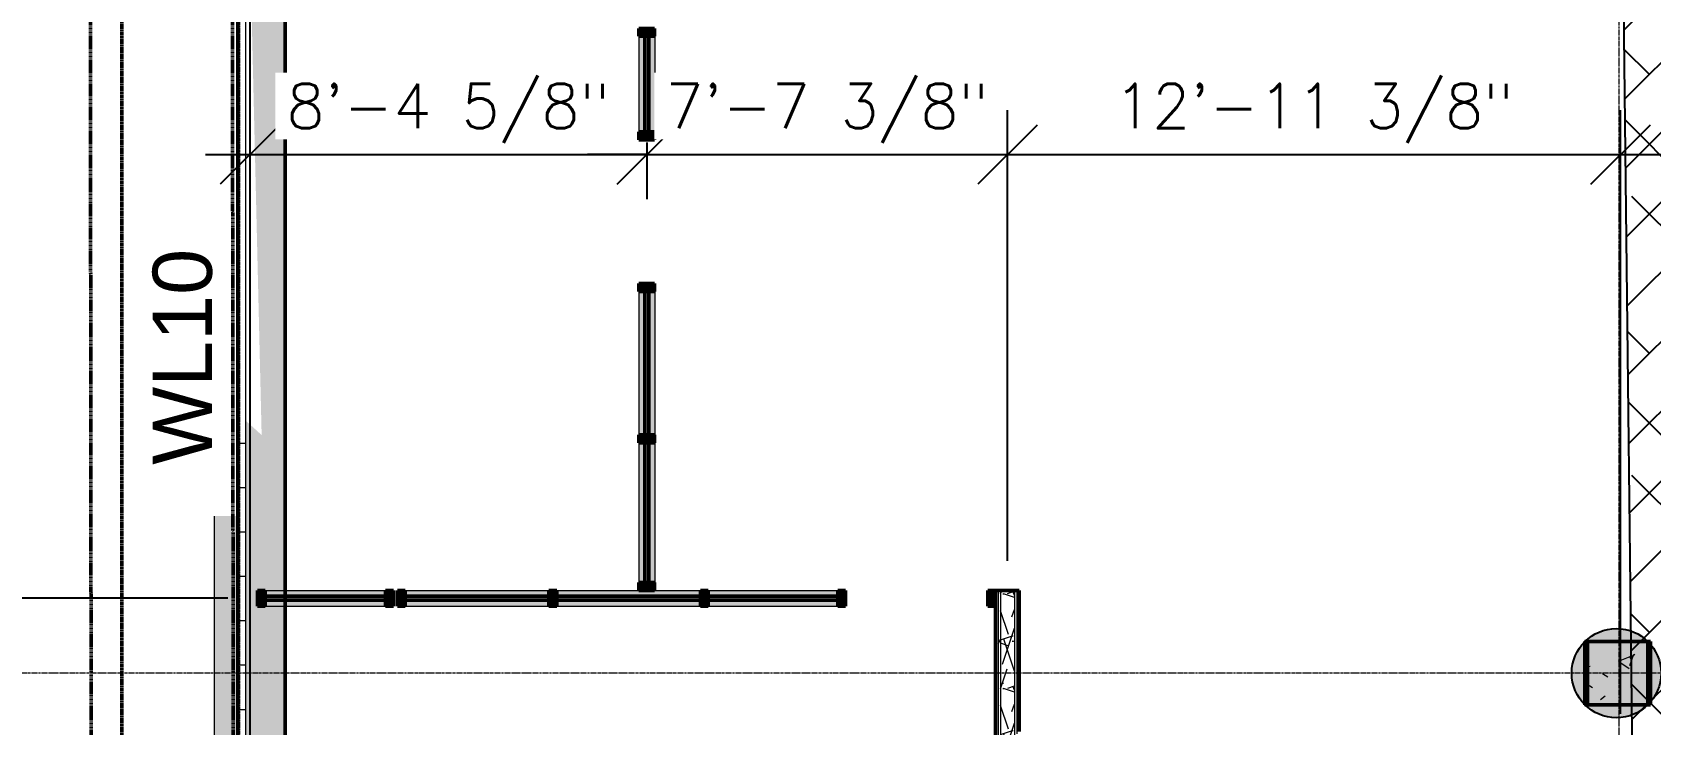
# Model space of a CAD drawing. Header units: inches. Extents: x -4294 to -464, y 9706 to 12475.
# Drawn here: x -3883.4 to -3473.3, y 11246.1 to 11421.6 of the extents above; entities that cross this region are included whole.
import ezdxf

# ---------------------------------------------------------------- set-up
doc = ezdxf.new("R2010")
doc.units = ezdxf.units.IN
doc.header["$MEASUREMENT"] = 0
for name, pattern in [('Aligning Line 1_8_', [0.25, 0.125, -0.125]), ('Dash 1_16_', [0.125, 0.0625, -0.0625]), ('Double Dash 3_8_', [1, 0.375, -0.125, 0.125, -0.125, 0.125, -0.125]), ('Grid Line 1_2_', [0.875, 0.5, -0.125, 0.125, -0.125])]:
    doc.linetypes.add(name, pattern=pattern)
for name, color, linetype, lineweight in [('0-3', 7, 'Continuous', 9), ('0-4', 147, 'Aligning Line 1_8_', 9), ('A-ANNO-DIMS', 211, 'Continuous', 9), ('A-GLAZ-CURT', 52, 'Continuous', 9), ('A-GLAZ-CURT-3', 52, 'Continuous', 50), ('A-GLAZ-CWMG', 51, 'Continuous', 9), ('A-GLAZ-CWMG-5', 51, 'Continuous', 50), ('A-WALL', 113, 'Continuous', 13), ('A-WALL-3', 10, 'Continuous', 13), ('A-WALL-PATT-2', 53, 'Continuous', 9), ('A-WALL-PATT-3', 8, 'Continuous', 9), ('A-WALL-PATT-5', 111, 'Continuous', 9), ('C-PROP-LINE-1', 250, 'Double Dash 3_8_', 50), ('C-PROP-LINE-2', 91, 'Dash 1_16_', 50), ('I-WALL-2', 2, 'Continuous', 50), ('S-COLS', 52, 'Continuous', 9), ('S-COLS-1', 250, 'Continuous', 50), ('S-FNDN-2', 9, 'Continuous', 13), ('S-FNDN-4', 250, 'Continuous', 50), ('S-FNDN-5', 10, 'Continuous', 13), ('S-GRID-1', 1, 'Grid Line 1_2_', 9)]:
    doc.layers.add(name, color=color, linetype=linetype, lineweight=lineweight)
doc.layers.add('LOAD_HATCH', color=8, linetype='Continuous')
doc.layers.add('loads', color=1, linetype='Continuous')
doc.styles.add('Arial', font='arial.ttf', dxfattribs={"height": 22.5})
doc.styles.add('Century Gothic', font='simplex.shx', dxfattribs={"height": 11.25})
doc.dimstyles.new('OD__1_8__Tol__', dxfattribs={"dimscale": 12, "dimtxt": 11.746893, "dimasz": 1.25, "dimexe": 0.9375, "dimexo": 0.625, "dimgap": 0.15625, "dimtad": 1, "dimdec": 3, "dimrnd": 0.125, "dimzin": 3, "dimdsep": 46, "dimlunit": 4, "dimtxsty": 'Century Gothic', "dimsah": 1, "dimcen": 0.09, "dimdle": 0.9375, "dimazin": 0, "dimtfac": 1, "dimtdec": 4, "dimtix": 1, "dimtmove": 0, "dimatfit": 3, "dimfxl": 1, "dimtvp": 1, "dimtfill": 1, "dimfrac": 2, "dimtolj": 1, "dimtzin": 0, "dimarcsym": 2})
pattern_1 = [(0, (3860.724, -12118.589), (38.4, 9.6), [1.584, -27.216, 1.584, -27.216, -153.6]), (0, (3860.724, -12118.589), (38.4, 9.6), [-57.6, 1.584, -56.016, 1.584, -27.216, -67.2]), (0, (3860.724, -12118.589), (38.4, 9.6), [-144, 1.584, -17.616, 1.584, -46.416]), (120, (3875.124, -12113.789), (-27.513844, 28.4553755), [1.584, -27.216, 1.584, -27.216, -153.6]), (120, (3875.124, -12113.789), (-27.513844, 28.4553755), [-57.6, 1.584, -56.016, 1.584, -27.216, -67.2]), (120, (3875.124, -12113.789), (-27.513844, 28.4553755), [-144, 1.584, -17.616, 1.584, -46.416]), (240, (3879.924, -12094.589), (-10.886156, -38.0553755), [1.584, -27.216, 1.584, -27.216, -153.6]), (240, (3879.924, -12094.589), (-10.886156, -38.0553755), [-57.6, 1.584, -56.016, 1.584, -27.216, -67.2]), (240, (3879.924, -12094.589), (-10.886156, -38.0553755), [-144, 1.584, -17.616, 1.584, -46.416])]

# ---------------------------------------------------------------- blocks, each defined once
blk = doc.blocks.new('Family - ___-1870007-FLOOR PLAN - BASEMENT')
at = {"layer": 'C-PROP-LINE-2'}
blk.add_line((-3860.72, 9980.19), (-3860.72, 11433.39), dxfattribs=at)
blk = doc.blocks.new('Family - ___-1870574-FLOOR PLAN - BASEMENT')
at = {"layer": 'C-PROP-LINE-2'}
blk.add_line((-3831.16, 10010.09), (-3831.16, 12088.59), dxfattribs=at)
blk = doc.blocks.new('DIMBLOCK13-FLOOR PLAN - BASEMENT')
at = {"layer": 'A-ANNO-DIMS', "color": 0, "lineweight": -2}
for p, q in [((-3826.82, 12089.19), (-4049.61, 12089.19)), ((-4038.36, 12074.19), (-4038.36, 9904.19)), ((-3826.82, 9889.19), (-4049.61, 9889.19))]:
    blk.add_line(p, q, dxfattribs=at)
at = {"layer": 'A-ANNO-DIMS', "color": 0}
for points in [[(-4035.86, 12074.19), (-4040.86, 12074.19), (-4038.36, 12089.19)], [(-4040.86, 9904.19), (-4035.86, 9904.19), (-4038.36, 9889.19)]]:
    blk.add_solid(points, dxfattribs=at)
at = {"layer": 'Defpoints', "color": 0}
for p in [(-3819.32, 12089.19), (-4038.36, 9889.19), (-3819.32, 9889.19)]:
    blk.add_point(p, dxfattribs=at)
at = {"layer": 'A-ANNO-DIMS', "color": 0, "insert": (-4048.8, 10989.19), "char_height": 11.25, "attachment_point": 5, "rotation": 90, "style": 'Century Gothic', "bg_fill": 3, "box_fill_scale": 1.25, "bg_fill_color": 257, "bg_fill_transparency": 0}
blk.add_mtext('\\A1;183\'-4" [55880.00]', dxfattribs=at)
blk = doc.blocks.new('Concrete-Rectangular-Column - ONE-V8-FLOOR PLAN - BASEMENT')
at = {"layer": 'S-COLS'}
h = blk.add_hatch(dxfattribs=at)
h.set_pattern_fill('FP_11', color=256, style=0, pattern_type=2)
h.set_pattern_definition([(50, (3481.324, -11187.19), (34.4287, -3.01202), [3.6, -39.6]), (355, (3481.324, -11187.19), (-6.6596, 36.10481), [2.88, -31.68]), (100.451, (3484.193, -11187.44), (27.76876, 33.0931), [3.06, -33.655]), (46.184, (3481.324, -11177.59), (51.22752, -7.94535), [5.4, -59.4]), (96.636, (3485.593, -11178.25), (44.86319, 46.7577), [4.589, -50.482]), (351.184, (3481.324, -11177.59), (44.86417, 46.75745), [4.32, -47.52]), (21, (3486.124, -11179.99), (28.65176, -19.325734), [3.6, -39.6]), (326, (3486.124, -11179.99), (11.67934, 34.80662), [2.88, -31.68]), (71.451, (3488.51, -11181.6), (40.33096, 15.48132), [3.06, -33.655]), (37.5, (3481.324, -11187.189), (0.583112, 15.978979), [1.584, -29.712, 1.584, -30.576, -31.8]), (37.5, (3481.324, -11187.189), (0.583112, 15.978979), [-63.456, 1.584, -30.216]), (7.5, (3481.324, -11187.189), (12.62689, 18.932107), [1.584, -16.752, 1.584, -28.992, -12.12]), (7.5, (3481.324, -11187.189), (12.62689, 18.932107), [-48.912, 1.584, -10.536]), (327.5, (3470.62, -11187.189), (25.622992, -1.082799), [1.584, -10.416, 1.584, -35.856, -49.68]), (327.5, (3470.62, -11187.189), (25.622992, -1.082799), [-49.44, 1.584, -48.096]), (317.5, (3465.82, -11187.19), (27.99243, 4.80496), [1.584, -14.016, 1.584, -23.28, -35.28]), (317.5, (3465.82, -11187.19), (27.99243, 4.80496), [-40.464, 1.584, -33.696])])
h.paths.add_polyline_path([(6.5, -8), (8, -8), (8, 8), (-8, 8), (-8, -8), (-6.5, -8)], flags=0)
at = {"layer": 'S-COLS-1'}
for p, q in [((8, 8), (-8, 8)), ((-8, 8), (-8, -8)), ((8, -8), (8, 8)), ((-8, -8), (8, -8))]:
    blk.add_line(p, q, dxfattribs=at)
blk = doc.blocks.new('Family - ___-1878357-FLOOR PLAN - BASEMENT')
at = {"layer": 'C-PROP-LINE-1'}
blk.add_line((-3869.45, 12124.69), (-3867.12, 9890.98), dxfattribs=at)
blk = doc.blocks.new('Family - ___-1878392-FLOOR PLAN - BASEMENT')
at = {"layer": 'C-PROP-LINE-1'}
blk.add_line((-3833.41, 12088.69), (-3830.99, 9768.08), dxfattribs=at)
blk = doc.blocks.new('Rectangular Mullion - 2_ x 4_ rectangular-2030642-FLOOR PLAN - 1ST FLOOR')
at = {"layer": 'A-GLAZ-CWMG'}
blk.add_hatch(color=256, dxfattribs=at).paths.add_polyline_path([(0, -2), (-2, -2), (-2, 2), (0, 2), (0, -0.5)], flags=0)
at = {"layer": 'A-GLAZ-CWMG-5'}
for p, q in [((-2, 2), (0, 2)), ((-2, -2), (-2, 2)), ((0, 2), (0, -2)), ((0, -2), (-2, -2))]:
    blk.add_line(p, q, dxfattribs=at)
blk = doc.blocks.new('Rectangular Mullion - 2_ x 4_ rectangular-2030643-FLOOR PLAN - 1ST FLOOR')
at = {"layer": 'A-GLAZ-CWMG'}
blk.add_hatch(color=256, dxfattribs=at).paths.add_polyline_path([(0, -2), (0, 2), (-2, 2), (-2, -2)], flags=0)
at = {"layer": 'A-GLAZ-CWMG-5'}
for p, q in [((0, 2), (-2, 2)), ((-2, 2), (-2, -2)), ((0, -2), (0, 2)), ((-2, -2), (0, -2))]:
    blk.add_line(p, q, dxfattribs=at)
blk = doc.blocks.new('System Panel - Glazed-2030644-FLOOR PLAN - 1ST FLOOR')
at = {"layer": 'A-GLAZ-CURT'}
blk.add_hatch(color=256, dxfattribs=at).paths.add_polyline_path([(16.4, 0.5), (-16.4, 0.5), (-16.4, -0.5), (16.4, -0.5)], flags=0)
at = {"layer": 'A-GLAZ-CURT-3'}
for p, q in [((16.4, 0.5), (-16.4, 0.5)), ((-16.4, 0.5), (-16.4, -0.5)), ((16.4, -0.5), (16.4, 0.5)), ((-16.4, -0.5), (16.4, -0.5))]:
    blk.add_line(p, q, dxfattribs=at)
blk = doc.blocks.new('System Panel - Glazed-2030645-FLOOR PLAN - 1ST FLOOR')
at = {"layer": 'A-GLAZ-CURT'}
blk.add_hatch(color=256, dxfattribs=at).paths.add_polyline_path([(18.2, 0.5), (-18.2, 0.5), (-18.2, -0.5), (18.2, -0.5)], flags=0)
at = {"layer": 'A-GLAZ-CURT-3'}
for p, q in [((18.2, 0.5), (-18.2, 0.5)), ((-18.2, 0.5), (-18.2, -0.5)), ((18.2, -0.5), (18.2, 0.5)), ((-18.2, -0.5), (18.2, -0.5))]:
    blk.add_line(p, q, dxfattribs=at)
blk = doc.blocks.new('Rectangular Mullion - 2_ x 4_ rectangular-1900241-FLOOR PLAN - 1ST FLOOR')
at = {"layer": 'A-GLAZ-CWMG'}
h = blk.add_hatch(color=256, dxfattribs=at)
h.paths.add_polyline_path([(-3712.12, 11276.16), (-3679.32, 11276.16), (-3679.32, 11277.66), (-3712.12, 11277.66)], flags=0)
h.paths.add_polyline_path([(-3698.07, 11278.66), (-3679.32, 11278.66), (-3679.32, 11280.16), (-3712.12, 11280.16), (-3712.12, 11278.66)], flags=0)
for p, q in [((-3712.12, 11280.16), (-3679.32, 11280.16)), ((-3712.12, 11276.16), (-3679.32, 11276.16))]:
    blk.add_line(p, q, dxfattribs=at)
blk = doc.blocks.new('Rectangular Mullion - 2_ x 4_ rectangular-1890807-FLOOR PLAN - 1ST FLOOR')
at = {"layer": 'A-GLAZ-CWMG'}
h = blk.add_hatch(color=256, dxfattribs=at)
h.paths.add_polyline_path([(-3750.52, 11276.16), (-3714.12, 11276.16), (-3714.12, 11277.66), (-3750.52, 11277.66)], flags=0)
h.paths.add_polyline_path([(-3714.12, 11278.66), (-3714.12, 11280.16), (-3750.52, 11280.16), (-3750.52, 11278.66), (-3725.42, 11278.66)], flags=0)
for p, q in [((-3750.52, 11280.16), (-3729.72, 11280.16)), ((-3725.72, 11280.16), (-3714.12, 11280.16)), ((-3750.52, 11276.16), (-3714.12, 11276.16))]:
    blk.add_line(p, q, dxfattribs=at)
blk = doc.blocks.new('Rectangular Mullion - 2_ x 4_ rectangular-V382-FLOOR PLAN - 1ST FLOOR')
at = {"layer": 'A-GLAZ-CWMG'}
h = blk.add_hatch(color=256, dxfattribs=at)
h.paths.add_polyline_path([(-3788.92, 11276.16), (-3752.52, 11276.16), (-3752.52, 11277.66), (-3788.92, 11277.66)], flags=0)
h.paths.add_polyline_path([(-3780.55, 11278.66), (-3752.52, 11278.66), (-3752.52, 11280.16), (-3788.92, 11280.16), (-3788.92, 11278.66)], flags=0)
for p, q in [((-3788.92, 11280.16), (-3752.52, 11280.16)), ((-3788.92, 11276.16), (-3752.52, 11276.16))]:
    blk.add_line(p, q, dxfattribs=at)
blk = doc.blocks.new('Rectangular Mullion - 2_ x 4_ rectangular-2030640-FLOOR PLAN - 1ST FLOOR')
at = {"layer": 'A-GLAZ-CWMG'}
blk.add_hatch(color=256, dxfattribs=at).paths.add_polyline_path([(1, -2), (-1, -2), (-1, 2), (1, 2), (1, -0.5)], flags=0)
at = {"layer": 'A-GLAZ-CWMG-5'}
for p, q in [((-1, 2), (1, 2)), ((-1, -2), (-1, 2)), ((1, 2), (1, -2)), ((1, -2), (-1, -2))]:
    blk.add_line(p, q, dxfattribs=at)
blk = doc.blocks.new('System Panel - Glazed-2030647-FLOOR PLAN - 1ST FLOOR')
at = {"layer": 'A-GLAZ-CURT'}
blk.add_hatch(color=256, dxfattribs=at).paths.add_polyline_path([(-15.25, 0.5), (-15.25, -0.5), (15.25, -0.5), (15.25, 0.5), (-4.54, 0.5)], flags=0)
at = {"layer": 'A-GLAZ-CURT-3'}
for p, q in [((15.25, 0.5), (-15.25, 0.5)), ((-15.25, 0.5), (-15.25, -0.5)), ((15.25, -0.5), (15.25, 0.5)), ((-15.25, -0.5), (15.25, -0.5))]:
    blk.add_line(p, q, dxfattribs=at)
blk = doc.blocks.new('System Panel - Glazed-2030649-FLOOR PLAN - 1ST FLOOR')
at = {"layer": 'A-GLAZ-CURT'}
blk.add_hatch(color=256, dxfattribs=at).paths.add_polyline_path([(-17.7, -0.5), (17.7, -0.5), (17.7, 0.5), (-17.7, 0.5)], flags=0)
at = {"layer": 'A-GLAZ-CURT-3'}
for p, q in [((17.7, 0.5), (-17.7, 0.5)), ((-17.7, 0.5), (-17.7, -0.5)), ((17.7, -0.5), (17.7, 0.5)), ((-17.7, -0.5), (17.7, -0.5))]:
    blk.add_line(p, q, dxfattribs=at)
blk = doc.blocks.new('Rectangular Mullion - 2_ x 4_ rectangular-1890816-FLOOR PLAN - 1ST FLOOR')
at = {"layer": 'A-GLAZ-CWMG'}
h = blk.add_hatch(color=256, dxfattribs=at)
h.paths.add_polyline_path([(-3729.72, 11282.16), (-3728.22, 11282.16), (-3728.22, 11317.56), (-3729.72, 11317.56), (-3729.72, 11283.89)], flags=0)
h.paths.add_polyline_path([(-3725.72, 11282.16), (-3725.72, 11317.56), (-3727.22, 11317.56), (-3727.22, 11282.16)], flags=0)
for p, q in [((-3729.72, 11317.56), (-3729.72, 11282.16)), ((-3725.72, 11317.56), (-3725.72, 11282.16))]:
    blk.add_line(p, q, dxfattribs=at)
blk = doc.blocks.new('Rectangular Mullion - 2_ x 4_ rectangular-2030650-FLOOR PLAN - 1ST FLOOR')
at = {"layer": 'A-GLAZ-CWMG'}
blk.add_hatch(color=256, dxfattribs=at).paths.add_polyline_path([(0, -0.5), (0, 2), (-2, 2), (-2, -2), (0, -2)], flags=0)
at = {"layer": 'A-GLAZ-CWMG-5'}
for p, q in [((0, 2), (-2, 2)), ((-2, 2), (-2, -2)), ((0, -2), (0, 2)), ((-2, -2), (0, -2))]:
    blk.add_line(p, q, dxfattribs=at)
blk = doc.blocks.new('System Panel - Glazed-2088886-FLOOR PLAN - 1ST FLOOR')
at = {"layer": 'A-GLAZ-CURT'}
blk.add_hatch(color=256, dxfattribs=at).paths.add_polyline_path([(-12.13, -0.5), (12.13, -0.5), (12.13, 0.5), (-12.13, 0.5)], flags=0)
at = {"layer": 'A-GLAZ-CURT-3'}
for p, q in [((12.13, 0.5), (-12.13, 0.5)), ((-12.13, 0.5), (-12.13, -0.5)), ((12.13, -0.5), (12.13, 0.5)), ((-12.13, -0.5), (12.13, -0.5))]:
    blk.add_line(p, q, dxfattribs=at)
blk = doc.blocks.new('Rectangular Mullion - 2_ x 4_ rectangular-1900084-FLOOR PLAN - 1ST FLOOR')
at = {"layer": 'A-GLAZ-CWMG'}
h = blk.add_hatch(color=256, dxfattribs=at)
h.paths.add_polyline_path([(-3822.82, 11276.16), (-3793.92, 11276.16), (-3793.92, 11277.66), (-3824.41, 11277.66), (-3824.41, 11276.16), (-3823.32, 11276.16)], flags=0)
h.paths.add_polyline_path([(-3805.5, 11278.66), (-3793.92, 11278.66), (-3793.92, 11280.16), (-3824.41, 11280.16), (-3824.41, 11278.66), (-3822.82, 11278.66)], flags=0)
for p, q in [((-3824.41, 11280.16), (-3793.92, 11280.16)), ((-3824.41, 11276.16), (-3793.92, 11276.16))]:
    blk.add_line(p, q, dxfattribs=at)
blk = doc.blocks.new('System Panel - Glazed-2030653-FLOOR PLAN - 1ST FLOOR')
at = {"layer": 'A-GLAZ-CURT'}
blk.add_hatch(color=256, dxfattribs=at).paths.add_polyline_path([(-18.2, 0.5), (-18.2, -0.5), (18.2, -0.5), (18.2, 0.5), (-6.86, 0.5)], flags=0)
at = {"layer": 'A-GLAZ-CURT-3'}
for p, q in [((18.2, 0.5), (-18.2, 0.5)), ((-18.2, 0.5), (-18.2, -0.5)), ((18.2, -0.5), (18.2, 0.5)), ((-18.2, -0.5), (18.2, -0.5))]:
    blk.add_line(p, q, dxfattribs=at)
blk = doc.blocks.new('Rectangular Mullion - 2_ x 4_ rectangular-2088885-FLOOR PLAN - 1ST FLOOR')
at = {"layer": 'A-GLAZ-CWMG'}
h = blk.add_hatch(color=256, dxfattribs=at)
h.paths.add_polyline_path([(-3729.72, 11396.36), (-3728.22, 11396.36), (-3728.22, 11420.61), (-3729.72, 11420.61), (-3729.72, 11407.75)], flags=0)
h.paths.add_polyline_path([(-3725.72, 11396.36), (-3725.72, 11420.61), (-3727.22, 11420.61), (-3727.22, 11396.36)], flags=0)
for p, q in [((-3729.72, 11420.61), (-3729.72, 11396.36)), ((-3725.72, 11420.61), (-3725.72, 11396.36))]:
    blk.add_line(p, q, dxfattribs=at)
blk = doc.blocks.new('Rectangular Mullion - 2_ x 4_ rectangular-2030648-FLOOR PLAN - 1ST FLOOR')
at = {"layer": 'A-GLAZ-CWMG'}
blk.add_hatch(color=256, dxfattribs=at).paths.add_polyline_path([(-1, -2), (-1, 2), (1, 2), (1, -2)], flags=0)
at = {"layer": 'A-GLAZ-CWMG-5'}
for p, q in [((-1, 2), (1, 2)), ((-1, -2), (-1, 2)), ((1, 2), (1, -2)), ((1, -2), (-1, -2))]:
    blk.add_line(p, q, dxfattribs=at)
blk = doc.blocks.new('Rectangular Mullion - 2_ x 4_ rectangular-1978850-FLOOR PLAN - 1ST FLOOR')
at = {"layer": 'A-GLAZ-CWMG'}
h = blk.add_hatch(color=256, dxfattribs=at)
h.paths.add_polyline_path([(-3229.26, 11469.79), (-3217.92, 11469.79), (-3217.92, 11471.29), (-3254.32, 11471.29), (-3254.32, 11469.79)], flags=0)
h.paths.add_polyline_path([(-3229.26, 11472.29), (-3217.92, 11472.29), (-3217.92, 11473.79), (-3254.32, 11473.79), (-3254.32, 11472.29)], flags=0)
for p, q in [((-3254.32, 11473.79), (-3217.92, 11473.79)), ((-3254.32, 11469.79), (-3217.92, 11469.79))]:
    blk.add_line(p, q, dxfattribs=at)
blk = doc.blocks.new('Family - ___-1870007-FLOOR PLAN - 1ST FLOOR')
at = {"layer": 'C-PROP-LINE-2'}
blk.add_line((-3860.72, 9980.19), (-3860.72, 11433.39), dxfattribs=at)
blk = doc.blocks.new('Family - ___-1870574-FLOOR PLAN - 1ST FLOOR')
at = {"layer": 'C-PROP-LINE-2'}
blk.add_line((-3831.16, 10010.09), (-3831.16, 12088.59), dxfattribs=at)
blk = doc.blocks.new('_Oblique')
at = {"color": 0, "linetype": 'ByBlock', "lineweight": -2}
blk.add_line((-0.5, -0.5), (0.5, 0.5), dxfattribs=at)
blk = doc.blocks.new('*D237')
at = {"layer": 'A-ANNO-DIMS', "color": 0, "lineweight": -2}
for p, q in [((-3828.32, 11545.4), (-3828.32, 10269.06)), ((-3338.72, 10283.41), (-3338.72, 10269.06)), ((-3839.57, 10280.31), (-3327.47, 10280.31))]:
    blk.add_line(p, q, dxfattribs=at)
at = {"layer": 'Defpoints', "color": 0}
for p in [(-3828.32, 11552.9), (-3338.72, 10290.91), (-3338.72, 10280.31)]:
    blk.add_point(p, dxfattribs=at)
at = {"layer": 'A-ANNO-DIMS', "color": 0, "lineweight": -2, "xscale": 15, "yscale": 15, "zscale": 15, "rotation": 180}
blk.add_blockref('_Oblique', (-3828.32, 10280.31), dxfattribs=at)
at = {"layer": 'A-ANNO-DIMS', "color": 0, "lineweight": -2, "xscale": 15, "yscale": 15, "zscale": 15}
blk.add_blockref('_Oblique', (-3338.72, 10280.31), dxfattribs=at)
at = {"layer": 'A-ANNO-DIMS', "color": 0, "insert": (-3583.52, 10290.75), "char_height": 11.25, "attachment_point": 5, "style": 'Century Gothic', "bg_fill": 3, "box_fill_scale": 1.25, "bg_fill_color": 257, "bg_fill_transparency": 0}
blk.add_mtext('\\A1;40\'-9 5/8"', dxfattribs=at)
blk = doc.blocks.new('*D247')
at = {"layer": 'A-ANNO-DIMS', "color": 0, "lineweight": -2}
for p, q in [((-4038.48, 11114.94), (-4038.48, 11289.41)), ((-3833.91, 11278.16), (-4049.73, 11278.16)), ((-3830.22, 11126.19), (-4049.73, 11126.19))]:
    blk.add_line(p, q, dxfattribs=at)
at = {"layer": 'Defpoints', "color": 0}
for p in [(-4038.48, 11278.16), (-3826.41, 11278.16), (-3822.72, 11126.19)]:
    blk.add_point(p, dxfattribs=at)
at = {"layer": 'A-ANNO-DIMS', "color": 0, "lineweight": -2, "xscale": 15, "yscale": 15, "zscale": 15}
for p, rotation in [((-4038.48, 11278.16), 89.99999999999984), ((-4038.48, 11126.19), 269.9999999999998)]:
    blk.add_blockref('_Oblique', p, dxfattribs=dict(at, rotation=rotation))
at = {"layer": 'A-ANNO-DIMS', "color": 0, "insert": (-4047.06, 11202.18), "char_height": 11.25, "attachment_point": 5, "rotation": 90, "style": 'Century Gothic', "bg_fill": 3, "box_fill_scale": 1.25, "bg_fill_color": 257, "bg_fill_transparency": 0}
blk.add_mtext('\\A1;12\'-8"', dxfattribs=at)
blk = doc.blocks.new('*D248')
at = {"layer": 'A-ANNO-DIMS', "color": 0, "lineweight": -2}
for p, q in [((-4038.48, 11266.91), (-4038.48, 11438.24)), ((-3830.32, 11426.99), (-4049.73, 11426.99)), ((-3833.91, 11278.16), (-4049.73, 11278.16))]:
    blk.add_line(p, q, dxfattribs=at)
at = {"layer": 'Defpoints', "color": 0}
for p in [(-4038.48, 11426.99), (-3822.82, 11426.99), (-3826.41, 11278.16)]:
    blk.add_point(p, dxfattribs=at)
at = {"layer": 'A-ANNO-DIMS', "color": 0, "lineweight": -2, "xscale": 15, "yscale": 15, "zscale": 15}
for p, rotation in [((-4038.48, 11426.99), 90), ((-4038.48, 11278.16), 270)]:
    blk.add_blockref('_Oblique', p, dxfattribs=dict(at, rotation=rotation))
at = {"layer": 'A-ANNO-DIMS', "color": 0, "insert": (-4048.93, 11352.58), "char_height": 11.25, "attachment_point": 5, "rotation": 90, "style": 'Century Gothic', "bg_fill": 3, "box_fill_scale": 1.25, "bg_fill_color": 257, "bg_fill_transparency": 0}
blk.add_mtext('\\A1;12\'-4 7/8"', dxfattribs=at)
blk = doc.blocks.new('*D249')
at = {"layer": 'A-ANNO-DIMS', "color": 0, "lineweight": -2}
for p, q in [((-4038.48, 11415.74), (-4038.48, 11558.24)), ((-3826.82, 11546.99), (-4049.73, 11546.99)), ((-3830.32, 11426.99), (-4049.73, 11426.99))]:
    blk.add_line(p, q, dxfattribs=at)
at = {"layer": 'Defpoints', "color": 0}
for p in [(-4038.48, 11546.99), (-3819.32, 11546.99), (-3822.82, 11426.99)]:
    blk.add_point(p, dxfattribs=at)
at = {"layer": 'A-ANNO-DIMS', "color": 0, "lineweight": -2, "xscale": 15, "yscale": 15, "zscale": 15}
for p, rotation in [((-4038.48, 11546.99), 90), ((-4038.48, 11426.99), 270)]:
    blk.add_blockref('_Oblique', p, dxfattribs=dict(at, rotation=rotation))
at = {"layer": 'A-ANNO-DIMS', "color": 0, "insert": (-4047.06, 11486.99), "char_height": 11.25, "attachment_point": 5, "rotation": 90, "style": 'Century Gothic', "bg_fill": 3, "box_fill_scale": 1.25, "bg_fill_color": 257, "bg_fill_transparency": 0}
blk.add_mtext('\\A1;10\'-0"', dxfattribs=at)
blk = doc.blocks.new('*D257')
at = {"layer": 'A-ANNO-DIMS', "color": 0, "lineweight": -2}
for p, q in [((-3828.32, 11393.73), (-3828.32, 11379.37)), ((-3727.72, 11393.73), (-3727.72, 11379.37)), ((-3839.57, 11390.62), (-3716.47, 11390.62))]:
    blk.add_line(p, q, dxfattribs=at)
at = {"layer": 'Defpoints', "color": 0}
for p in [(-3828.32, 11401.23), (-3727.72, 11401.23), (-3727.72, 11390.62)]:
    blk.add_point(p, dxfattribs=at)
at = {"layer": 'A-ANNO-DIMS', "color": 0, "lineweight": -2, "xscale": 15, "yscale": 15, "zscale": 15, "rotation": 180}
blk.add_blockref('_Oblique', (-3828.32, 11390.62), dxfattribs=at)
at = {"layer": 'A-ANNO-DIMS', "color": 0, "lineweight": -2, "xscale": 15, "yscale": 15, "zscale": 15}
blk.add_blockref('_Oblique', (-3727.72, 11390.62), dxfattribs=at)
at = {"layer": 'A-ANNO-DIMS', "color": 0, "insert": (-3778.02, 11401.07), "char_height": 11.25, "attachment_point": 5, "style": 'Century Gothic', "bg_fill": 3, "box_fill_scale": 1.25, "bg_fill_color": 257, "bg_fill_transparency": 0}
blk.add_mtext('\\A1;8\'-4 5/8"', dxfattribs=at)
blk = doc.blocks.new('*D258')
at = {"layer": 'A-ANNO-DIMS', "color": 0, "lineweight": -2}
for p, q in [((-3636.32, 11287.66), (-3636.32, 11401.87)), ((-3727.72, 11393.73), (-3727.72, 11379.37)), ((-3727.72, 11390.62), (-3742.72, 11390.62)), ((-3727.72, 11390.62), (-3636.32, 11390.62)), ((-3636.32, 11390.62), (-3621.32, 11390.62))]:
    blk.add_line(p, q, dxfattribs=at)
at = {"layer": 'Defpoints', "color": 0}
for p in [(-3636.32, 11390.62), (-3636.32, 11280.16)]:
    blk.add_point(p, dxfattribs=at)
at = {"layer": 'A-ANNO-DIMS', "color": 0, "lineweight": -2, "xscale": 15, "yscale": 15, "zscale": 15}
blk.add_blockref('_Oblique', (-3727.72, 11390.62), dxfattribs=at)
at = {"layer": 'A-ANNO-DIMS', "color": 0, "lineweight": -2, "xscale": 15, "yscale": 15, "zscale": 15, "rotation": 180}
blk.add_blockref('_Oblique', (-3636.32, 11390.62), dxfattribs=at)
at = {"layer": 'A-ANNO-DIMS', "color": 0, "insert": (-3682.02, 11401.07), "char_height": 11.25, "attachment_point": 5, "style": 'Century Gothic', "bg_fill": 3, "box_fill_scale": 1.25, "bg_fill_color": 257, "bg_fill_transparency": 0}
blk.add_mtext('\\A1;7\'-7 3/8"', dxfattribs=at)
at = {"layer": 'Defpoints', "color": 0}
blk.add_point((-3727.72, 11401.23), dxfattribs=at)
blk = doc.blocks.new('*D259')
at = {"layer": 'A-ANNO-DIMS', "color": 0, "lineweight": -2}
for p, q in [((-3636.32, 11287.66), (-3636.32, 11401.87)), ((-3480.97, 11248.89), (-3480.97, 11401.87)), ((-3647.57, 11390.62), (-3469.72, 11390.62))]:
    blk.add_line(p, q, dxfattribs=at)
at = {"layer": 'Defpoints', "color": 0}
for p in [(-3480.97, 11390.62), (-3636.32, 11280.16), (-3480.97, 11241.39)]:
    blk.add_point(p, dxfattribs=at)
at = {"layer": 'A-ANNO-DIMS', "color": 0, "lineweight": -2, "xscale": 15, "yscale": 15, "zscale": 15, "rotation": 180}
blk.add_blockref('_Oblique', (-3636.32, 11390.62), dxfattribs=at)
at = {"layer": 'A-ANNO-DIMS', "color": 0, "lineweight": -2, "xscale": 15, "yscale": 15, "zscale": 15}
blk.add_blockref('_Oblique', (-3480.97, 11390.62), dxfattribs=at)
at = {"layer": 'A-ANNO-DIMS', "color": 0, "insert": (-3558.65, 11401.07), "char_height": 11.25, "attachment_point": 5, "style": 'Century Gothic', "bg_fill": 3, "box_fill_scale": 1.25, "bg_fill_color": 257, "bg_fill_transparency": 0}
blk.add_mtext('\\A1;12\'-11 3/8"', dxfattribs=at)
blk = doc.blocks.new('*D260')
at = {"layer": 'A-ANNO-DIMS', "color": 0, "lineweight": -2}
for p, q in [((-3480.97, 11248.89), (-3480.97, 11401.87)), ((-3369.87, 11393.73), (-3369.87, 11379.37)), ((-3492.22, 11390.62), (-3358.62, 11390.62))]:
    blk.add_line(p, q, dxfattribs=at)
at = {"layer": 'Defpoints', "color": 0}
for p in [(-3369.87, 11401.23), (-3369.87, 11390.62), (-3480.97, 11241.39)]:
    blk.add_point(p, dxfattribs=at)
at = {"layer": 'A-ANNO-DIMS', "color": 0, "lineweight": -2, "xscale": 15, "yscale": 15, "zscale": 15, "rotation": 180}
blk.add_blockref('_Oblique', (-3480.97, 11390.62), dxfattribs=at)
at = {"layer": 'A-ANNO-DIMS', "color": 0, "lineweight": -2, "xscale": 15, "yscale": 15, "zscale": 15}
blk.add_blockref('_Oblique', (-3369.87, 11390.62), dxfattribs=at)
at = {"layer": 'A-ANNO-DIMS', "color": 0, "insert": (-3425.42, 11401.07), "char_height": 11.25, "attachment_point": 5, "style": 'Century Gothic', "bg_fill": 3, "box_fill_scale": 1.25, "bg_fill_color": 257, "bg_fill_transparency": 0}
blk.add_mtext('\\A1;9\'-3 1/8"', dxfattribs=at)
blk = doc.blocks.new('Concrete-Rectangular-Column - ONE-V10-FLOOR PLAN - BASEMENT')
at = {"layer": 'S-COLS'}
h = blk.add_hatch(dxfattribs=at)
h.set_pattern_fill('FP_13', color=256, style=0, pattern_type=2)
h.set_pattern_definition([(50, (2827.324, -11187.19), (34.4287, -3.01202), [3.6, -39.6]), (355, (2827.324, -11187.19), (-6.6596, 36.10481), [2.88, -31.68]), (100.451, (2830.193, -11187.44), (27.76876, 33.0931), [3.06, -33.655]), (46.184, (2827.324, -11177.59), (51.22752, -7.94535), [5.4, -59.4]), (96.636, (2831.593, -11178.25), (44.86319, 46.7577), [4.589, -50.482]), (351.184, (2827.324, -11177.59), (44.86417, 46.75745), [4.32, -47.52]), (21, (2832.124, -11179.99), (28.65176, -19.325734), [3.6, -39.6]), (326, (2832.124, -11179.99), (11.67934, 34.80662), [2.88, -31.68]), (71.451, (2834.51, -11181.6), (40.33096, 15.48132), [3.06, -33.655]), (37.5, (2827.324, -11187.189), (0.583112, 15.978979), [1.584, -29.712, 1.584, -30.576, -31.8]), (37.5, (2827.324, -11187.189), (0.583112, 15.978979), [-63.456, 1.584, -30.216]), (7.5, (2827.324, -11187.189), (12.62689, 18.932107), [1.584, -16.752, 1.584, -28.992, -12.12]), (7.5, (2827.324, -11187.189), (12.62689, 18.932107), [-48.912, 1.584, -10.536]), (327.5, (2816.62, -11187.189), (25.622992, -1.082799), [1.584, -10.416, 1.584, -35.856, -49.68]), (327.5, (2816.62, -11187.189), (25.622992, -1.082799), [-49.44, 1.584, -48.096]), (317.5, (2811.82, -11187.19), (27.99243, 4.80496), [1.584, -14.016, 1.584, -23.28, -35.28]), (317.5, (2811.82, -11187.19), (27.99243, 4.80496), [-40.464, 1.584, -33.696])])
h.paths.add_polyline_path([(-8, -8), (8, -8), (8, 8), (-8, 8)], flags=0)
at = {"layer": 'S-COLS-1'}
for p, q in [((8, 8), (-8, 8)), ((-8, 8), (-8, -8)), ((8, -8), (8, 8)), ((-8, -8), (8, -8))]:
    blk.add_line(p, q, dxfattribs=at)
blk = doc.blocks.new('zw$4457')
at = {"layer": 'A-WALL-PATT-5'}
h = blk.add_hatch(dxfattribs=at)
h.set_pattern_fill('FP_3', color=256, style=0, pattern_type=2)
h.set_pattern_definition(pattern_1)
h.paths.add_polyline_path([(222.025, -989.4), (222.025, -838.425), (221.4, -838.425), (221.4, -989.4)], flags=0)
h = blk.add_hatch(dxfattribs=at)
h.set_pattern_fill('FP_3', color=256, style=0, pattern_type=2)
h.set_pattern_definition(pattern_1)
h.paths.add_polyline_path([(222.025, -990.025), (222.65, -990.0229), (222.65, -838.425), (222.025, -838.425), (222.025, -989.4)], flags=0)
h = blk.add_hatch(dxfattribs=at)
h.set_pattern_fill('FP_19', color=256, style=0, pattern_type=2)
h.set_pattern_definition([(161.57, (3861.3237, -12117.9894), (-4.80033747, -0.00041462), [0, -34.152, 3.792, 0]), (18.43, (3860.1237, -12117.9894), (-4.80033747, 0.00041462), [0, -34.152, 3.792, 0]), (108.43, (3861.3237, -12117.9894), (2.39913218, -12.00105099), [11.382, -26.562]), (71.57, (3860.1237, -12117.9894), (2.39913218, 12.00105099), [11.382, -26.562])])
h.paths.add_polyline_path([(226.15, -990.65), (226.15, -838.425), (222.65, -838.425), (222.65, -990.65)], flags=0)
h = blk.add_hatch(dxfattribs=at)
h.set_pattern_fill('FP_3', color=256, style=0, pattern_type=2)
h.set_pattern_definition(pattern_1)
h.paths.add_polyline_path([(226.7714, -990.025), (226.775, -990.025), (226.775, -878.95), (226.15, -878.95), (226.15, -990.025)], flags=0)
h.paths.add_polyline_path([(226.775, -875.45), (226.775, -838.425), (226.15, -838.425), (226.15, -875.45)], flags=0)
at = {"layer": 'A-WALL'}
for p, q in [((222.025, -838.425), (222.025, -990.025)), ((222.65, -838.425), (222.65, -990.65)), ((226.15, -838.425), (226.15, -875.45)), ((226.775, -838.425), (226.775, -874.825))]:
    blk.add_line(p, q, dxfattribs=at)
at = {"layer": 'I-WALL-2'}
for p, q in [((227.4, -838.425), (221.4, -838.425)), ((221.4, -838.425), (221.4, -989.4)), ((227.4, -874.2), (227.4, -838.425))]:
    blk.add_line(p, q, dxfattribs=at)
at = {"layer": 'A-GLAZ-CURT'}
for name, p, rotation in [('System Panel - Glazed-2088886-FLOOR PLAN - 1ST FLOOR', (133, -710.1023), 89.99999999999909), ('System Panel - Glazed-2030653-FLOOR PLAN - 1ST FLOOR', (133, -780.8273), 89.99999999999909), ('System Panel - Glazed-2030649-FLOOR PLAN - 1ST FLOOR', (133, -818.7258), 89.99999999999909), ('System Panel - Glazed-2030647-FLOOR PLAN - 1ST FLOOR', (51.5594, -840.425), 180), ('System Panel - Glazed-2030645-FLOOR PLAN - 1ST FLOOR', (90, -840.425), 180), ('System Panel - Glazed-2030645-FLOOR PLAN - 1ST FLOOR', (128.4, -840.425), 180), ('System Panel - Glazed-2030644-FLOOR PLAN - 1ST FLOOR', (165, -840.425), 180)]:
    blk.add_blockref(name, p, dxfattribs=dict(at, rotation=rotation))
at = {"layer": 'A-GLAZ-CWMG', "extrusion": (0, 0, -1), "rotation": 90.00000000000092}
for name, p in [('Rectangular Mullion - 2_ x 4_ rectangular-2030642-FLOOR PLAN - 1ST FLOOR', (-133, -695.975)), ('Rectangular Mullion - 2_ x 4_ rectangular-2030648-FLOOR PLAN - 1ST FLOOR', (-133, -723.2297)), ('Rectangular Mullion - 2_ x 4_ rectangular-2030640-FLOOR PLAN - 1ST FLOOR', (-133, -761.6281)), ('Rectangular Mullion - 2_ x 4_ rectangular-2030648-FLOOR PLAN - 1ST FLOOR', (-133, -800.0266))]:
    blk.add_blockref(name, p, dxfattribs=at)
at = {"layer": 'A-GLAZ-CWMG'}
for name, p in [('Rectangular Mullion - 2_ x 4_ rectangular-2088885-FLOOR PLAN - 1ST FLOOR', (3860.7237, -12118.5894)), ('Rectangular Mullion - 2_ x 4_ rectangular-1890816-FLOOR PLAN - 1ST FLOOR', (3860.7237, -12118.5894)), ('Rectangular Mullion - 2_ x 4_ rectangular-1900084-FLOOR PLAN - 1ST FLOOR', (3860.7237, -12118.5894)), ('Rectangular Mullion - 2_ x 4_ rectangular-V382-FLOOR PLAN - 1ST FLOOR', (3860.7237, -12118.5894)), ('Rectangular Mullion - 2_ x 4_ rectangular-1890807-FLOOR PLAN - 1ST FLOOR', (3860.7237, -12118.5894)), ('Rectangular Mullion - 2_ x 4_ rectangular-1900241-FLOOR PLAN - 1ST FLOOR', (3860.7237, -12118.5894)), ('Rectangular Mullion - 2_ x 4_ rectangular-2030643-FLOOR PLAN - 1ST FLOOR', (221.4, -840.425))]:
    blk.add_blockref(name, p, dxfattribs=at)
for name, p, rotation in [('Rectangular Mullion - 2_ x 4_ rectangular-1978850-FLOOR PLAN - 1ST FLOOR', (-11338.7894, -4016.9472), 270.000000000001), ('Rectangular Mullion - 2_ x 4_ rectangular-2030650-FLOOR PLAN - 1ST FLOOR', (133, -838.425), 269.9999999999991)]:
    blk.add_blockref(name, p, dxfattribs=dict(at, rotation=rotation))
at = {"layer": 'A-GLAZ-CWMG', "extrusion": (0, 0, -1)}
for name, p in [('Rectangular Mullion - 2_ x 4_ rectangular-2030642-FLOOR PLAN - 1ST FLOOR', (-34.3125, -840.425)), ('Rectangular Mullion - 2_ x 4_ rectangular-2030640-FLOOR PLAN - 1ST FLOOR', (-67.8062, -840.425)), ('Rectangular Mullion - 2_ x 4_ rectangular-2030640-FLOOR PLAN - 1ST FLOOR', (-70.8, -840.425)), ('Rectangular Mullion - 2_ x 4_ rectangular-2030640-FLOOR PLAN - 1ST FLOOR', (-109.2, -840.425)), ('Rectangular Mullion - 2_ x 4_ rectangular-2030640-FLOOR PLAN - 1ST FLOOR', (-147.6, -840.425)), ('Rectangular Mullion - 2_ x 4_ rectangular-2030640-FLOOR PLAN - 1ST FLOOR', (-182.4, -840.425))]:
    blk.add_blockref(name, p, dxfattribs=at)
at = {"layer": 'C-PROP-LINE-2'}
for name in ['Family - ___-1870007-FLOOR PLAN - 1ST FLOOR', 'Family - ___-1870574-FLOOR PLAN - 1ST FLOOR']:
    blk.add_blockref(name, (3860.7237, -12118.5894), dxfattribs=at)
at = {"layer": 'A-ANNO-DIMS'}
dim = blk.add_linear_dim(base=(522, -1838.2818), p1=(32.4, -565.6875), p2=(522, -1827.6752), dimstyle='OD__1_8__Tol__', override={"dimpost": '<>', "dimfxl": 1353.632539}, dxfattribs=at)
dim.commit()
dim.dimension.update_dxf_attribs({"geometry": '*D237', "text_midpoint": (277.2, -1827.8353), "insert": (3860.7237, -12118.5894)})
dim = blk.add_linear_dim(base=(-177.7606, -840.425), p1=(38, -992.4), p2=(34.3125, -840.425), angle=90, dimstyle='OD__1_8__Tol__', override={"dimpost": '<>', "dimfxl": 152.01973}, dxfattribs=at)
dim.commit()
dim.dimension.update_dxf_attribs({"geometry": '*D247', "text_midpoint": (-186.332, -916.4125), "insert": (3860.7237, -12118.5894)})
dim = blk.add_linear_dim(base=(-177.7606, -691.6), p1=(34.3125, -840.425), p2=(37.9, -691.6), angle=90, dimstyle='OD__1_8__Tol__', override={"dimpost": '<>', "dimfxl": 148.868233}, dxfattribs=at)
dim.commit()
dim.dimension.update_dxf_attribs({"geometry": '*D248', "text_midpoint": (-188.207, -766.0125), "insert": (3860.7237, -12118.5894)})
dim = blk.add_linear_dim(base=(-177.7606, -571.6), p1=(37.9, -691.6), p2=(41.4, -571.6), angle=90, dimstyle='OD__1_8__Tol__', override={"dimpost": '<>', "dimfxl": 120.051031}, dxfattribs=at)
dim.commit()
dim.dimension.update_dxf_attribs({"geometry": '*D249', "text_midpoint": (-186.332, -631.6), "insert": (3860.7237, -12118.5894)})
dim = blk.add_linear_dim(base=(133, -727.9653), p1=(32.4, -717.3587), p2=(133, -717.3587), dimstyle='OD__1_8__Tol__', override={"dimpost": '<>', "dimfxl": 100.6}, dxfattribs=at)
dim.commit()
dim.dimension.update_dxf_attribs({"geometry": '*D257', "text_midpoint": (82.7, -717.5189), "insert": (3860.7237, -12118.5894)})
dim = blk.add_linear_dim(base=(224.4, -727.9653), p1=(133, -717.3587), p2=(224.4, -838.425), dimstyle='OD__1_8__Tol__', override={"dimpost": '<>', "dimfxl": 151.693764}, dxfattribs=at)
dim.commit()
dim.dimension.update_dxf_attribs({"geometry": '*D258', "text_midpoint": (178.7, -717.5189), "insert": (3860.7237, -12118.5894)})
dim = blk.add_linear_dim(base=(379.75, -727.9653), p1=(224.4, -838.425), p2=(379.75, -877.2), dimstyle='OD__1_8__Tol__', override={"dimpost": '<>', "dimfxl": 160.115968}, dxfattribs=at)
dim.commit()
dim.dimension.update_dxf_attribs({"geometry": '*D259', "text_midpoint": (302.075, -717.5189), "insert": (3860.7237, -12118.5894)})
dim = blk.add_linear_dim(base=(490.85, -727.9653), p1=(379.75, -877.2), p2=(490.85, -717.3587), dimstyle='OD__1_8__Tol__', override={"dimpost": '<>', "dimfxl": 194.659798}, dxfattribs=at)
dim.commit()
dim.dimension.update_dxf_attribs({"geometry": '*D260', "text_midpoint": (435.3, -717.5189), "insert": (3860.7237, -12118.5894)})

msp = doc.modelspace()

# ---------------------------------------------------------------- hatches: boundary and pattern name
at = {"layer": 'A-WALL-PATT-2'}
h = msp.add_hatch(dxfattribs=at)
h.set_pattern_fill('FP_31', color=256, style=0, pattern_type=2)
h.set_pattern_definition([(0, (0, 0), (0, 11.25), []), (90, (0, 0), (-11.25, 7e-16), [])])
h.paths.add_polyline_path([(-3829.3237, 10142.6983), (-3829.3237, 10182.9129), (-3831.3237, 10182.5549), (-3831.3237, 10143.1092), (-3829.5526, 10142.7453)], flags=0)
h.paths.add_polyline_path([(-3829.3237, 10185.0345), (-3829.3237, 10221.0079), (-3831.3237, 10220.978), (-3831.3237, 10185.7372), (-3829.5912, 10185.1284)], flags=0)
h.paths.add_polyline_path([(-3831.3237, 10834.0494), (-3829.3237, 10834.382), (-3829.3237, 10838.1582), (-3831.3237, 10837.7535), (-3831.3237, 10835.0471)], flags=0)
h.paths.add_polyline_path([(-3829.3237, 10957.0329), (-3829.3237, 11318.0166), (-3831.3237, 11317.255), (-3831.3237, 11013.1143), (-3831.2238, 11013.1143), (-3830.3203, 10986.4486)], flags=0)
h.paths.add_polyline_path([(-3829.3237, 11487.7202), (-3829.3237, 11920.7923), (-3831.3237, 11919.523), (-3831.3237, 11546.5891), (-3830.7239, 11546.5891), (-3830.4008, 11533.0063)], flags=0)
h.paths.add_polyline_path([(-3829.3237, 11926.1022), (-3829.3237, 11996.7805), (-3831.3237, 11996.3034), (-3831.3237, 11927.4879), (-3830.7255, 11927.0734)], flags=0)
h.paths.add_polyline_path([(-3831.3237, 12077.0441), (-3829.3237, 12077.6052), (-3829.3237, 12084.6052), (-3831.3237, 12085.3132), (-3831.3237, 12078.7273)], flags=0)
at = {"layer": 'A-WALL-PATT-3'}
h = msp.add_hatch(dxfattribs=at)
h.set_pattern_fill('FP_1', color=256, style=0, pattern_type=2)
h.set_pattern_definition([(50, (0, 0), (34.4287, -3.01202), [3.6, -39.6]), (355, (0, 0), (-6.6596, 36.10481), [2.88, -31.68]), (100.451, (2.87, -0.25), (27.76876, 33.0931), [3.06, -33.655]), (46.184, (0, 9.6), (51.22752, -7.94535), [5.4, -59.4]), (96.636, (4.27, 8.94), (44.86319, 46.7577), [4.589, -50.482]), (351.184, (0, 9.6), (44.86417, 46.75745), [4.32, -47.52]), (21, (4.8, 7.2), (28.65176, -19.325734), [3.6, -39.6]), (326, (4.8, 7.2), (11.67934, 34.80662), [2.88, -31.68]), (71.451, (7.188, 5.59), (40.33096, 15.48132), [3.06, -33.655]), (37.5, (0, 0), (0.583112, 15.978979), [1.584, -29.712, 1.584, -30.576, -31.8]), (37.5, (0, 0), (0.583112, 15.978979), [-63.456, 1.584, -30.216]), (7.5, (0, 0), (12.62689, 18.932107), [1.584, -16.752, 1.584, -28.992, -12.12]), (7.5, (0, 0), (12.62689, 18.932107), [-48.912, 1.584, -10.536]), (327.5, (-10.704, 0), (25.622992, -1.082799), [1.584, -10.416, 1.584, -35.856, -49.68]), (327.5, (-10.704, 0), (25.622992, -1.082799), [-49.44, 1.584, -48.096]), (317.5, (-15.504, 0), (27.99243, 4.80496), [1.584, -14.016, 1.584, -23.28, -35.28]), (317.5, (-15.504, 0), (27.99243, 4.80496), [-40.464, 1.584, -33.696])])
h.paths.add_polyline_path([(-3829.3237, 9891.1894), (-3825.3237, 9895.1895), (-3819.3237, 9895.1895), (-3819.3237, 12083.1892), (-3825.3237, 12083.1892), (-3829.3237, 12084.6052), (-3829.3237, 11487.7202), (-3825.3237, 11319.5398), (-3829.3237, 11323.1537), (-3829.3237, 10563.0045), (-3825.3237, 10564.8955), (-3825.3237, 10408.5286), (-3829.3237, 10410.1336), (-3829.3016, 10399.2155), (-3825.3237, 10399.8362), (-3829.3237, 10393.2783), (-3829.3237, 10140.6135), (-3825.3237, 10141.8765), (-3825.3237, 9896.1248), (-3829.3237, 9897.7155), (-3829.3237, 9895.1895)], flags=0)
at = {"layer": 'S-FNDN-2'}
h = msp.add_hatch(color=256, dxfattribs=at)
h.paths.add_polyline_path([(-3837.3237, 11013.1143), (-3831.3237, 11013.1143), (-3831.3237, 11299.0144), (-3837.3237, 11299.0144), (-3837.3237, 11034.7888)], flags=0)
h.paths.add_polyline_path([(-3835.799, 11552.9019), (-3831.3237, 11552.9019), (-3831.3237, 11830.9893), (-3837.3237, 11830.9893), (-3837.3237, 11552.9019)], flags=0)

# ---------------------------------------------------------------- linework, layer by layer
at = {"layer": 'A-WALL-3'}
msp.add_line((-3829.3237, 9891.1894), (-3829.3237, 12087.1894), dxfattribs=at)
at = {"layer": 'S-FNDN-4'}
for p, q in [((-3831.3237, 12089.1894), (-3831.3237, 9889.1894)), ((-3819.3237, 9901.1894), (-3819.3237, 12077.1894))]:
    msp.add_line(p, q, dxfattribs=at)
at = {"layer": 'S-FNDN-5'}
msp.add_line((-3837.3237, 11299.0144), (-3837.3237, 11013.1143), dxfattribs=at)
at = {"layer": 'S-GRID-1'}
for p, q in [((-3481.3237, 9836.1797), (-3481.3237, 12413.7371)), ((-464.451, 11259.1894), (-4232.1914, 11259.1894))]:
    msp.add_line(p, q, dxfattribs=at)

# ---------------------------------------------------------------- block references
at = {"layer": '0-3'}
msp.add_blockref('Concrete-Rectangular-Column - ONE-V8-FLOOR PLAN - BASEMENT', (-3481.3237, 11259.1894), dxfattribs=at)
at = {"layer": '0-4'}
for name in ['Family - ___-1878357-FLOOR PLAN - BASEMENT', 'Family - ___-1878392-FLOOR PLAN - BASEMENT']:
    msp.add_blockref(name, (0, 0), dxfattribs=at)
at = {"layer": 'C-PROP-LINE-2'}
for name in ['Family - ___-1870007-FLOOR PLAN - BASEMENT', 'Family - ___-1870574-FLOOR PLAN - BASEMENT']:
    msp.add_blockref(name, (0, 0), dxfattribs=at)

# ---------------------------------------------------------------- next in the draw order: dimensions: what is measured, and where the dimension line sits
at = {"layer": 'A-ANNO-DIMS'}
dim = msp.add_linear_dim(base=(-4038.3569, 9889.1894), p1=(-3819.3237, 12089.1894), p2=(-3819.3237, 9889.1894), angle=90, dimstyle='OD__1_8__Tol__', override={"dimpost": '<>', "dimfxl": 2200}, dxfattribs=at)
dim.commit()
dim.dimension.update_dxf_attribs({"geometry": 'DIMBLOCK13-FLOOR PLAN - BASEMENT', "text_midpoint": (-4048.8033, 10989.1894)})

# ---------------------------------------------------------------- next in the draw order: block references
msp.add_blockref('zw$4457', (-3860.7237, 12118.5894))

# ---------------------------------------------------------------- next in the draw order: hatches: boundary and pattern name
at = {"layer": 'LOAD_HATCH'}
h = msp.add_hatch(dxfattribs=at)
h.set_pattern_fill('ANSI38', color=256, scale=100, style=0)
h.paths.add_polyline_path([(-2509.5206, 11717.2644), (-2509.5206, 11650), (-2650.5237, 11649.3394), (-2650.5237, 11628.3894), (-2718.7237, 11628.3894), (-2778.9237, 11628.3894), (-2778.9237, 11649.3394), (-3139.1237, 11648.3394), (-3140.1237, 11473.5394), (-3371.8737, 11473.7894), (-3371.8737, 11277.2894), (-3401.0487, 11277.2894), (-3408.9237, 10449.4394), (-2503.6999, 10449.4394), (-2509.5206, 10381.5144), (-3072.9237, 10382.1394), (-3418.5237, 10382.7894), (-3481.3237, 10382.7894), (-3477.9737, 10412.7894), (-3477.9737, 11244.3894), (-3481.3237, 11530.9894), (-3199.9987, 11535.1894), (-3199.9987, 11783.3644), (-3744.5362, 11783.3644), (-3744.5362, 11847.1894), (-3140.1237, 11834.1519), (-3140.1237, 11716.6394), (-2509.5206, 11716.6394)])
at = {"layer": 'loads'}
msp.add_hatch(color=256, dxfattribs=at).paths.add_polyline_path([(-3470.6863, 11259.1894, 1), (-3493.3137, 11259.1894, 1)])

# ---------------------------------------------------------------- next in the draw order: linework, layer by layer
at = {"layer": 'LOAD_HATCH'}
msp.add_lwpolyline([(-3477.9737, 10412.7894), (-3477.9737, 11244.3894), (-3481.3237, 11530.9894), (-3199.9987, 11535.1894), (-3199.9987, 11783.3644), (-3744.5362, 11783.3644), (-3744.5362, 11847.1894), (-3140.1237, 11834.1519), (-3140.1237, 11716.6394), (-2509.5206, 11716.6394), (-2509.5206, 11717.2644), (-2509.5206, 11650), (-2650.5237, 11649.3394), (-2650.5237, 11628.3894), (-2718.7237, 11628.3894), (-2778.9237, 11628.3894), (-2778.9237, 11649.3394), (-3139.1237, 11648.3394), (-3140.1237, 11473.5394), (-3371.8737, 11473.7894), (-3371.8737, 11277.2894), (-3401.0487, 11277.2894), (-3408.9237, 10449.4394)], dxfattribs=at)
at = {"layer": 'loads'}
msp.add_circle((-3482, 11259.1894), 11.3137, dxfattribs=at)

# ---------------------------------------------------------------- next in the draw order: block references
at = {"layer": '0-3'}
msp.add_blockref('Concrete-Rectangular-Column - ONE-V10-FLOOR PLAN - BASEMENT', (-3482, 11259.1894), dxfattribs=at)

# ---------------------------------------------------------------- next in the draw order: texts
at = {"layer": 'loads', "insert": (-3852.9386, 11312), "char_height": 15, "width": 29.92125, "attachment_point": 1, "rotation": 90, "style": 'Arial'}
msp.add_mtext('WL10', dxfattribs=at)

doc.saveas('drawing.dxf')
